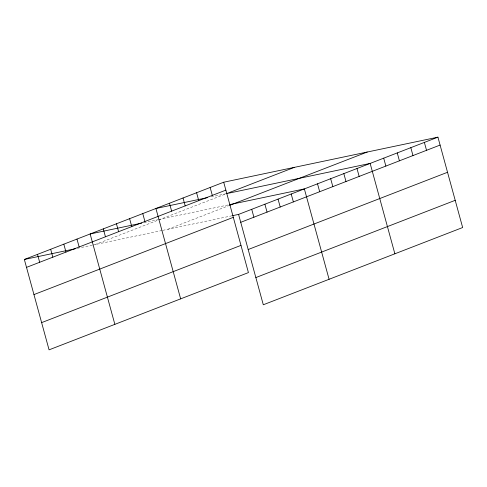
<?xml version="1.0" encoding="UTF-8"?>
<svg xmlns="http://www.w3.org/2000/svg" width="487" height="487" viewBox="0 0 487 487"><rect width="100%" height="100%" fill="white"/><g stroke="black" fill="none" stroke-linecap="round" stroke-linejoin="round"><path stroke-width="0.37" stroke-dasharray="2.44 1.83" d="M95.044 244.596L158.062 220.179M158.75 219.911L225.925 193.881M167.881 229.274L228.817 205.66M211.151 196.87L225.877 193.771M143.89 222.669L157.885 219.722M158.622 219.57L228.567 204.857M77.372 248.315L92.098 245.217M92.834 245.058L162.055 230.497M162.78 230.345L231.946 215.796"/><path stroke-width="0.73" d="M223.703 182.223L248.425 272.598L49.071 349.843L24.35 259.468L223.703 182.223L437.929 137.157L462.65 227.532L263.297 304.777L238.575 214.402L437.929 137.157M26.511 267.375L225.865 190.131M294.398 167.351L226.613 193.613L370.144 163.419L394.872 253.794M229.511 205.392L367.235 152.029M33.956 294.586L233.31 217.342M240.736 222.309L440.09 145.065M41.626 322.625L240.98 245.381M248.181 249.527L447.535 172.282M255.852 277.566L455.205 200.321M207.468 197.643L155.919 208.485L180.647 298.86M141.687 223.131L90.138 233.973L114.859 324.354M229.298 204.704L304.363 188.913L329.084 279.288M24.35 259.468L75.162 248.778M232.683 215.644L238.575 214.402M424.372 142.411L426.533 150.319M410.815 147.664L412.976 155.572M397.258 152.918L399.419 160.826M383.701 158.165L385.868 166.073M356.989 168.52L359.15 176.428M343.834 173.615L345.995 181.523M330.673 178.717L332.84 186.624M317.518 183.812L319.679 191.72M291.202 194.009L293.369 201.916M278.047 199.11L280.208 207.018M264.891 204.205L267.053 212.113M251.73 209.307L253.897 217.214M210.147 187.477L212.308 195.384M196.59 192.724L198.751 200.638M183.033 197.978L185.194 205.885M169.476 203.231L171.643 211.139M142.764 213.586L144.925 221.494M129.609 218.681L131.77 226.589M116.448 223.777L118.615 231.69M103.293 228.878L105.454 236.785M76.976 239.074L79.144 246.982M63.821 244.17L65.982 252.077M50.666 249.271L52.827 257.179M37.505 254.366L39.672 262.274"/></g></svg>
